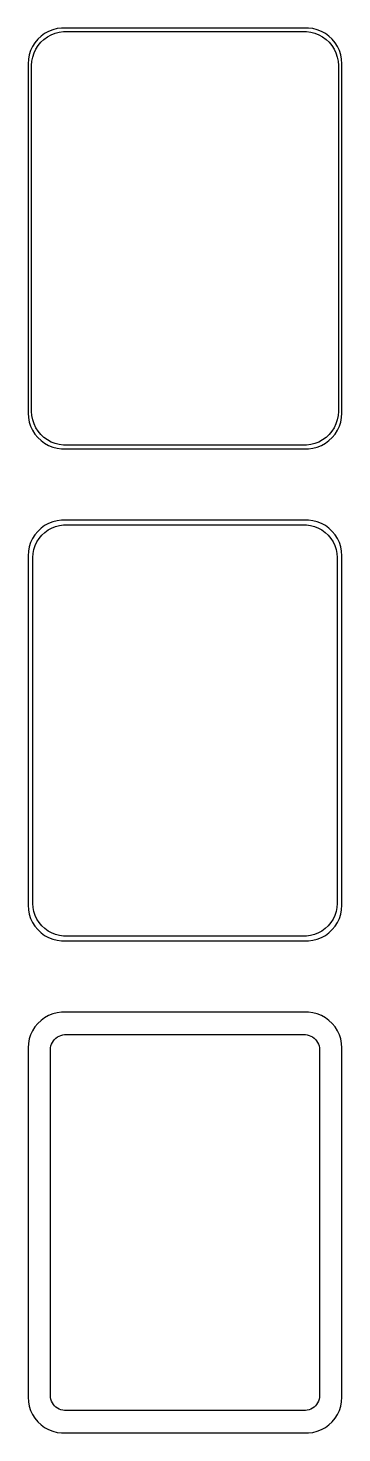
# Model space of a CAD drawing. Header units: metres. Extents: x -22 to 22, y 178 to 374.
import ezdxf

# ---------------------------------------------------------------- set-up
doc = ezdxf.new("R2010")
doc.units = ezdxf.units.M

msp = doc.modelspace()

# ---------------------------------------------------------------- linework, layer by layer
for p, q in [((-17.9369, 374.411), (-18.5451, 374.255)), ((-17.3139, 374.49), (-17.9369, 374.411)), ((17.3139, 374.49), (-17.3139, 374.49)), ((17.9369, 374.411), (17.3139, 374.49)), ((18.5451, 374.255), (17.9369, 374.411)), ((-21.0451, 372.439), (-21.3815, 371.909)), ((-20.6448, 372.923), (-21.0451, 372.439)), ((-20.1871, 373.353), (-20.6448, 372.923)), ((-20.5928, 372.042), (-20.2126, 372.502)), ((-20.2126, 372.502), (-19.7778, 372.91)), ((-19.6791, 373.722), (-20.1871, 373.353)), ((-19.7778, 372.91), (-19.2952, 373.261)), ((-19.1289, 374.024), (-19.6791, 373.722)), ((-19.2952, 373.261), (-18.7724, 373.548)), ((-18.5451, 374.255), (-19.1289, 374.024)), ((-18.7724, 373.548), (-18.2178, 373.768)), ((-18.2178, 373.768), (-17.6401, 373.916)), ((-17.6401, 373.916), (-17.0482, 373.991)), ((-17.0482, 373.991), (17.0482, 373.991)), ((17.0482, 373.991), (17.6401, 373.916)), ((17.6401, 373.916), (18.2178, 373.768)), ((18.2178, 373.768), (18.7724, 373.548)), ((19.1289, 374.024), (18.5451, 374.255)), ((18.7724, 373.548), (19.2952, 373.261)), ((19.6791, 373.722), (19.1289, 374.024)), ((19.2952, 373.261), (19.7778, 372.91)), ((20.1871, 373.353), (19.6791, 373.722)), ((19.7778, 372.91), (20.2126, 372.502)), ((20.6448, 372.923), (20.1871, 373.353)), ((20.2126, 372.502), (20.5928, 372.042)), ((21.0451, 372.439), (20.6448, 372.923)), ((21.3815, 371.909), (21.0451, 372.439)), ((-21.8429, 370.743), (-21.9606, 370.127)), ((-21.6489, 371.341), (-21.8429, 370.743)), ((-21.3815, 371.909), (-21.6489, 371.341)), ((-21.4625, 369.845), (-21.3508, 370.431)), ((-21.3508, 370.431), (-21.1664, 370.999)), ((-21.1664, 370.999), (-20.9124, 371.538)), ((-20.9124, 371.538), (-20.5928, 372.042)), ((20.5928, 372.042), (20.9124, 371.538)), ((20.9124, 371.538), (21.1664, 370.999)), ((21.1664, 370.999), (21.3508, 370.431)), ((21.3508, 370.431), (21.4625, 369.845)), ((21.6489, 371.341), (21.3815, 371.909)), ((21.8429, 370.743), (21.6489, 371.341)), ((21.9606, 370.127), (21.8429, 370.743)), ((-21.9606, 370.127), (-22, 369.5)), ((-22, 369.5), (-22, 320.5)), ((-21.5, 369.25), (-21.4625, 369.845)), ((-21.5, 320.75), (-21.5, 369.25)), ((21.4625, 369.845), (21.5, 369.25)), ((21.5, 369.25), (21.5, 320.75)), ((22, 369.5), (21.9606, 370.127)), ((22, 320.5), (22, 369.5)), ((-22, 320.5), (-21.9606, 319.873)), ((-21.9606, 319.873), (-21.8429, 319.257)), ((-21.8429, 319.257), (-21.6489, 318.659)), ((-21.4625, 320.155), (-21.5, 320.75)), ((-21.3508, 319.569), (-21.4625, 320.155)), ((-21.1664, 319.001), (-21.3508, 319.569)), ((21.3508, 319.569), (21.1664, 319.001)), ((21.4625, 320.155), (21.3508, 319.569)), ((21.5, 320.75), (21.4625, 320.155)), ((21.6489, 318.659), (21.8429, 319.257)), ((21.8429, 319.257), (21.9606, 319.873)), ((21.9606, 319.873), (22, 320.5)), ((-21.6489, 318.659), (-21.3815, 318.091)), ((-21.3815, 318.091), (-21.0451, 317.561)), ((-20.9124, 318.462), (-21.1664, 319.001)), ((-21.0451, 317.561), (-20.6448, 317.077)), ((-20.5928, 317.958), (-20.9124, 318.462)), ((-20.2126, 317.498), (-20.5928, 317.958)), ((-19.7778, 317.09), (-20.2126, 317.498)), ((20.2126, 317.498), (19.7778, 317.09)), ((20.5928, 317.958), (20.2126, 317.498)), ((20.9124, 318.462), (20.5928, 317.958)), ((20.6448, 317.077), (21.0451, 317.561)), ((21.1664, 319.001), (20.9124, 318.462)), ((21.0451, 317.561), (21.3815, 318.091)), ((21.3815, 318.091), (21.6489, 318.659)), ((-20.6448, 317.077), (-20.1871, 316.647)), ((-20.1871, 316.647), (-19.6791, 316.278)), ((-19.2952, 316.739), (-19.7778, 317.09)), ((-19.6791, 316.278), (-19.1289, 315.976)), ((-18.7724, 316.452), (-19.2952, 316.739)), ((-19.1289, 315.976), (-18.5451, 315.745)), ((-18.2178, 316.232), (-18.7724, 316.452)), ((-18.5451, 315.745), (-17.9369, 315.589)), ((-17.6401, 316.084), (-18.2178, 316.232)), ((-17.9369, 315.589), (-17.3139, 315.51)), ((-17.0482, 316.009), (-17.6401, 316.084)), ((-17.3139, 315.51), (17.3139, 315.51)), ((17.0482, 316.009), (-17.0482, 316.009)), ((17.6401, 316.084), (17.0482, 316.009)), ((17.3139, 315.51), (17.9369, 315.589)), ((18.2178, 316.232), (17.6401, 316.084)), ((17.9369, 315.589), (18.5451, 315.745)), ((18.7724, 316.452), (18.2178, 316.232)), ((18.5451, 315.745), (19.1289, 315.976)), ((19.2952, 316.739), (18.7724, 316.452)), ((19.1289, 315.976), (19.6791, 316.278)), ((19.7778, 317.09), (19.2952, 316.739)), ((19.6791, 316.278), (20.1871, 316.647)), ((20.1871, 316.647), (20.6448, 317.077)), ((-17.9369, 305.411), (-18.5451, 305.255)), ((-17.3139, 305.49), (-17.9369, 305.411)), ((17.3139, 305.49), (-17.3139, 305.49)), ((17.9369, 305.411), (17.3139, 305.49)), ((18.5451, 305.255), (17.9369, 305.411)), ((-21.0451, 303.439), (-21.3815, 302.909)), ((-20.6448, 303.923), (-21.0451, 303.439)), ((-20.1871, 304.353), (-20.6448, 303.923)), ((-20.454, 302.941), (-20.0875, 303.384)), ((-19.6791, 304.722), (-20.1871, 304.353)), ((-20.0875, 303.384), (-19.6684, 303.778)), ((-19.1289, 305.024), (-19.6791, 304.722)), ((-19.6684, 303.778), (-19.2032, 304.116)), ((-19.2032, 304.116), (-18.6994, 304.393)), ((-18.5451, 305.255), (-19.1289, 305.024)), ((-18.6994, 304.393), (-18.1648, 304.604)), ((-18.1648, 304.604), (-17.6079, 304.747)), ((-17.6079, 304.747), (-17.0375, 304.819)), ((-17.0375, 304.819), (17.0375, 304.819)), ((17.0375, 304.819), (17.6079, 304.747)), ((17.6079, 304.747), (18.1648, 304.604)), ((18.1648, 304.604), (18.6994, 304.393)), ((19.1289, 305.024), (18.5451, 305.255)), ((18.6994, 304.393), (19.2032, 304.116)), ((19.6791, 304.722), (19.1289, 305.024)), ((19.2032, 304.116), (19.6684, 303.778)), ((19.6684, 303.778), (20.0875, 303.384)), ((20.1871, 304.353), (19.6791, 304.722)), ((20.0875, 303.384), (20.454, 302.941)), ((20.6448, 303.923), (20.1871, 304.353)), ((21.0451, 303.439), (20.6448, 303.923)), ((21.3815, 302.909), (21.0451, 303.439)), ((-21.8429, 301.743), (-21.9606, 301.127)), ((-21.6489, 302.341), (-21.8429, 301.743)), ((-21.3815, 302.909), (-21.6489, 302.341)), ((-21.2923, 300.824), (-21.1846, 301.389)), ((-21.1846, 301.389), (-21.0069, 301.935)), ((-21.0069, 301.935), (-20.7621, 302.456)), ((-20.7621, 302.456), (-20.454, 302.941)), ((20.454, 302.941), (20.7621, 302.456)), ((20.7621, 302.456), (21.0069, 301.935)), ((21.0069, 301.935), (21.1846, 301.389)), ((21.1846, 301.389), (21.2923, 300.824)), ((21.6489, 302.341), (21.3815, 302.909)), ((21.8429, 301.743), (21.6489, 302.341)), ((21.9606, 301.127), (21.8429, 301.743)), ((-21.9606, 301.127), (-22, 300.5)), ((-22, 300.5), (-22, 251.5)), ((-21.3284, 300.25), (-21.2923, 300.824)), ((-21.3284, 251.75), (-21.3284, 300.25)), ((21.2923, 300.824), (21.3284, 300.25)), ((21.3284, 300.25), (21.3284, 251.75)), ((22, 300.5), (21.9606, 301.127)), ((22, 251.5), (22, 300.5)), ((-22, 251.5), (-21.9606, 250.873)), ((-21.9606, 250.873), (-21.8429, 250.257)), ((-21.8429, 250.257), (-21.6489, 249.659)), ((-21.2923, 251.176), (-21.3284, 251.75)), ((-21.1846, 250.611), (-21.2923, 251.176)), ((-21.0069, 250.065), (-21.1846, 250.611)), ((21.1846, 250.611), (21.0069, 250.065)), ((21.2923, 251.176), (21.1846, 250.611)), ((21.3284, 251.75), (21.2923, 251.176)), ((21.6489, 249.659), (21.8429, 250.257)), ((21.8429, 250.257), (21.9606, 250.873)), ((21.9606, 250.873), (22, 251.5)), ((-21.6489, 249.659), (-21.3815, 249.091)), ((-21.3815, 249.091), (-21.0451, 248.561)), ((-21.0451, 248.561), (-20.6448, 248.077)), ((-20.7621, 249.544), (-21.0069, 250.065)), ((-20.454, 249.059), (-20.7621, 249.544)), ((-20.0875, 248.616), (-20.454, 249.059)), ((-19.6684, 248.222), (-20.0875, 248.616)), ((-19.2032, 247.884), (-19.6684, 248.222)), ((19.6684, 248.222), (19.2032, 247.884)), ((20.0875, 248.616), (19.6684, 248.222)), ((20.454, 249.059), (20.0875, 248.616)), ((20.7621, 249.544), (20.454, 249.059)), ((20.6448, 248.077), (21.0451, 248.561)), ((21.0069, 250.065), (20.7621, 249.544)), ((21.0451, 248.561), (21.3815, 249.091)), ((21.3815, 249.091), (21.6489, 249.659)), ((-20.6448, 248.077), (-20.1871, 247.647)), ((-20.1871, 247.647), (-19.6791, 247.278)), ((-19.6791, 247.278), (-19.1289, 246.976)), ((-18.6994, 247.607), (-19.2032, 247.884)), ((-19.1289, 246.976), (-18.5451, 246.745)), ((-18.1648, 247.396), (-18.6994, 247.607)), ((-18.5451, 246.745), (-17.9369, 246.589)), ((-17.6079, 247.253), (-18.1648, 247.396)), ((-17.9369, 246.589), (-17.3139, 246.51)), ((-17.0375, 247.181), (-17.6079, 247.253)), ((-17.3139, 246.51), (17.3139, 246.51)), ((17.0375, 247.181), (-17.0375, 247.181)), ((17.6079, 247.253), (17.0375, 247.181)), ((17.3139, 246.51), (17.9369, 246.589)), ((18.1648, 247.396), (17.6079, 247.253)), ((17.9369, 246.589), (18.5451, 246.745)), ((18.6994, 247.607), (18.1648, 247.396)), ((18.5451, 246.745), (19.1289, 246.976)), ((19.2032, 247.884), (18.6994, 247.607)), ((19.1289, 246.976), (19.6791, 247.278)), ((19.6791, 247.278), (20.1871, 247.647)), ((20.1871, 247.647), (20.6448, 248.077)), ((-17.9369, 236.411), (-18.5451, 236.255)), ((-17.3139, 236.49), (-17.9369, 236.411)), ((17.3139, 236.49), (-17.3139, 236.49)), ((17.9369, 236.411), (17.3139, 236.49)), ((18.5451, 236.255), (17.9369, 236.411)), ((-21.0451, 234.439), (-21.3815, 233.909)), ((-20.6448, 234.923), (-21.0451, 234.439)), ((-20.1871, 235.353), (-20.6448, 234.923)), ((-19.6791, 235.722), (-20.1871, 235.353)), ((-19.1289, 236.024), (-19.6791, 235.722)), ((-18.5451, 236.255), (-19.1289, 236.024)), ((19.1289, 236.024), (18.5451, 236.255)), ((19.6791, 235.722), (19.1289, 236.024)), ((20.1871, 235.353), (19.6791, 235.722)), ((20.6448, 234.923), (20.1871, 235.353)), ((21.0451, 234.439), (20.6448, 234.923)), ((21.3815, 233.909), (21.0451, 234.439)), ((-21.8429, 232.743), (-21.9606, 232.127)), ((-21.6489, 233.341), (-21.8429, 232.743)), ((-21.3815, 233.909), (-21.6489, 233.341)), ((-18.5987, 232.266), (-18.4567, 232.49)), ((-18.4567, 232.49), (-18.2879, 232.694)), ((-18.2879, 232.694), (-18.0947, 232.875)), ((-18.0947, 232.875), (-17.8804, 233.031)), ((-17.8804, 233.031), (-17.6482, 233.159)), ((-17.6482, 233.159), (-17.4019, 233.256)), ((-17.4019, 233.256), (-17.1453, 233.322)), ((-17.1453, 233.322), (-16.8825, 233.355)), ((-16.8825, 233.355), (16.8825, 233.355)), ((16.8825, 233.355), (17.1453, 233.322)), ((17.1453, 233.322), (17.4019, 233.256)), ((17.4019, 233.256), (17.6482, 233.159)), ((17.6482, 233.159), (17.8804, 233.031)), ((17.8804, 233.031), (18.0947, 232.875)), ((18.0947, 232.875), (18.2879, 232.694)), ((18.2879, 232.694), (18.4567, 232.49)), ((18.4567, 232.49), (18.5987, 232.266)), ((21.6489, 233.341), (21.3815, 233.909)), ((21.8429, 232.743), (21.6489, 233.341)), ((21.9606, 232.127), (21.8429, 232.743)), ((-21.9606, 232.127), (-22, 231.5)), ((-22, 231.5), (-22, 182.5)), ((-18.8596, 231.25), (-18.843, 231.514)), ((-18.8596, 182.75), (-18.8596, 231.25)), ((-18.843, 231.514), (-18.7934, 231.775)), ((-18.7934, 231.775), (-18.7115, 232.027)), ((-18.7115, 232.027), (-18.5987, 232.266)), ((18.5987, 232.266), (18.7115, 232.027)), ((18.7115, 232.027), (18.7934, 231.775)), ((18.7934, 231.775), (18.843, 231.514)), ((18.843, 231.514), (18.8596, 231.25)), ((18.8596, 231.25), (18.8596, 182.75)), ((22, 231.5), (21.9606, 232.127)), ((22, 182.5), (22, 231.5)), ((-22, 182.5), (-21.9606, 181.873)), ((-21.9606, 181.873), (-21.8429, 181.257)), ((-21.8429, 181.257), (-21.6489, 180.659)), ((-18.843, 182.486), (-18.8596, 182.75)), ((-18.7934, 182.225), (-18.843, 182.486)), ((-18.7115, 181.973), (-18.7934, 182.225)), ((-18.5987, 181.734), (-18.7115, 181.973)), ((-18.4567, 181.51), (-18.5987, 181.734)), ((-18.2879, 181.306), (-18.4567, 181.51)), ((-18.0947, 181.125), (-18.2879, 181.306)), ((18.2879, 181.306), (18.0947, 181.125)), ((18.4567, 181.51), (18.2879, 181.306)), ((18.5987, 181.734), (18.4567, 181.51)), ((18.7115, 181.973), (18.5987, 181.734)), ((18.7934, 182.225), (18.7115, 181.973)), ((18.843, 182.486), (18.7934, 182.225)), ((18.8596, 182.75), (18.843, 182.486)), ((21.6489, 180.659), (21.8429, 181.257)), ((21.8429, 181.257), (21.9606, 181.873)), ((21.9606, 181.873), (22, 182.5)), ((-21.6489, 180.659), (-21.3815, 180.091)), ((-21.3815, 180.091), (-21.0451, 179.561)), ((-21.0451, 179.561), (-20.6448, 179.077)), ((-17.8804, 180.969), (-18.0947, 181.125)), ((-17.6482, 180.841), (-17.8804, 180.969)), ((-17.4019, 180.744), (-17.6482, 180.841)), ((-17.1453, 180.678), (-17.4019, 180.744)), ((-16.8825, 180.645), (-17.1453, 180.678)), ((16.8825, 180.645), (-16.8825, 180.645)), ((17.1453, 180.678), (16.8825, 180.645)), ((17.4019, 180.744), (17.1453, 180.678)), ((17.6482, 180.841), (17.4019, 180.744)), ((17.8804, 180.969), (17.6482, 180.841)), ((18.0947, 181.125), (17.8804, 180.969)), ((20.6448, 179.077), (21.0451, 179.561)), ((21.0451, 179.561), (21.3815, 180.091)), ((21.3815, 180.091), (21.6489, 180.659)), ((-20.6448, 179.077), (-20.1871, 178.647)), ((-20.1871, 178.647), (-19.6791, 178.278)), ((-19.6791, 178.278), (-19.1289, 177.976)), ((-19.1289, 177.976), (-18.5451, 177.745)), ((-18.5451, 177.745), (-17.9369, 177.589)), ((-17.9369, 177.589), (-17.3139, 177.51)), ((-17.3139, 177.51), (17.3139, 177.51)), ((17.3139, 177.51), (17.9369, 177.589)), ((17.9369, 177.589), (18.5451, 177.745)), ((18.5451, 177.745), (19.1289, 177.976)), ((19.1289, 177.976), (19.6791, 178.278)), ((19.6791, 178.278), (20.1871, 178.647)), ((20.1871, 178.647), (20.6448, 179.077))]:
    msp.add_line(p, q)

doc.saveas('drawing.dxf')
